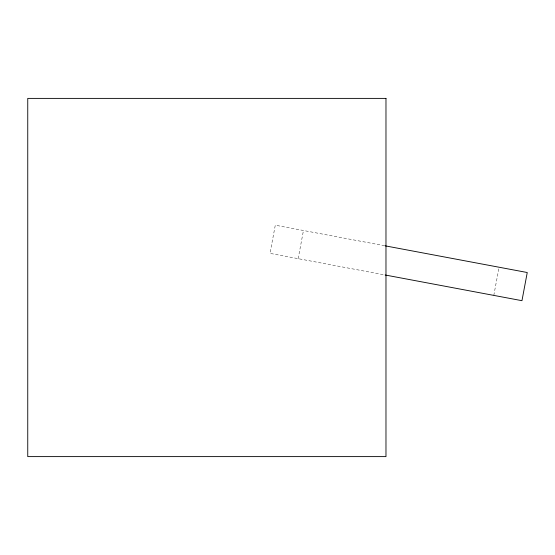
<?xml version="1.0" encoding="UTF-8"?>
<svg xmlns="http://www.w3.org/2000/svg" width="555" height="555" viewBox="0 0 555 555"><rect width="100%" height="100%" fill="white"/><g stroke="black" fill="none" stroke-linecap="round" stroke-linejoin="round"><path stroke-width="0.42" stroke-dasharray="2.77 2.08" d="M298.167 258.658L303.453 230.492M493.797 295.399L498.772 268.891M384.601 245.733L275.287 225.205L270.001 253.371L384.587 274.892"/><path stroke-width="0.83" d="M385.156 245.837L527.25 272.519L521.964 300.685L385.128 274.989M385.975 98.388L27.75 98.388L27.75 456.612L385.975 456.612L385.975 98.388"/></g></svg>
